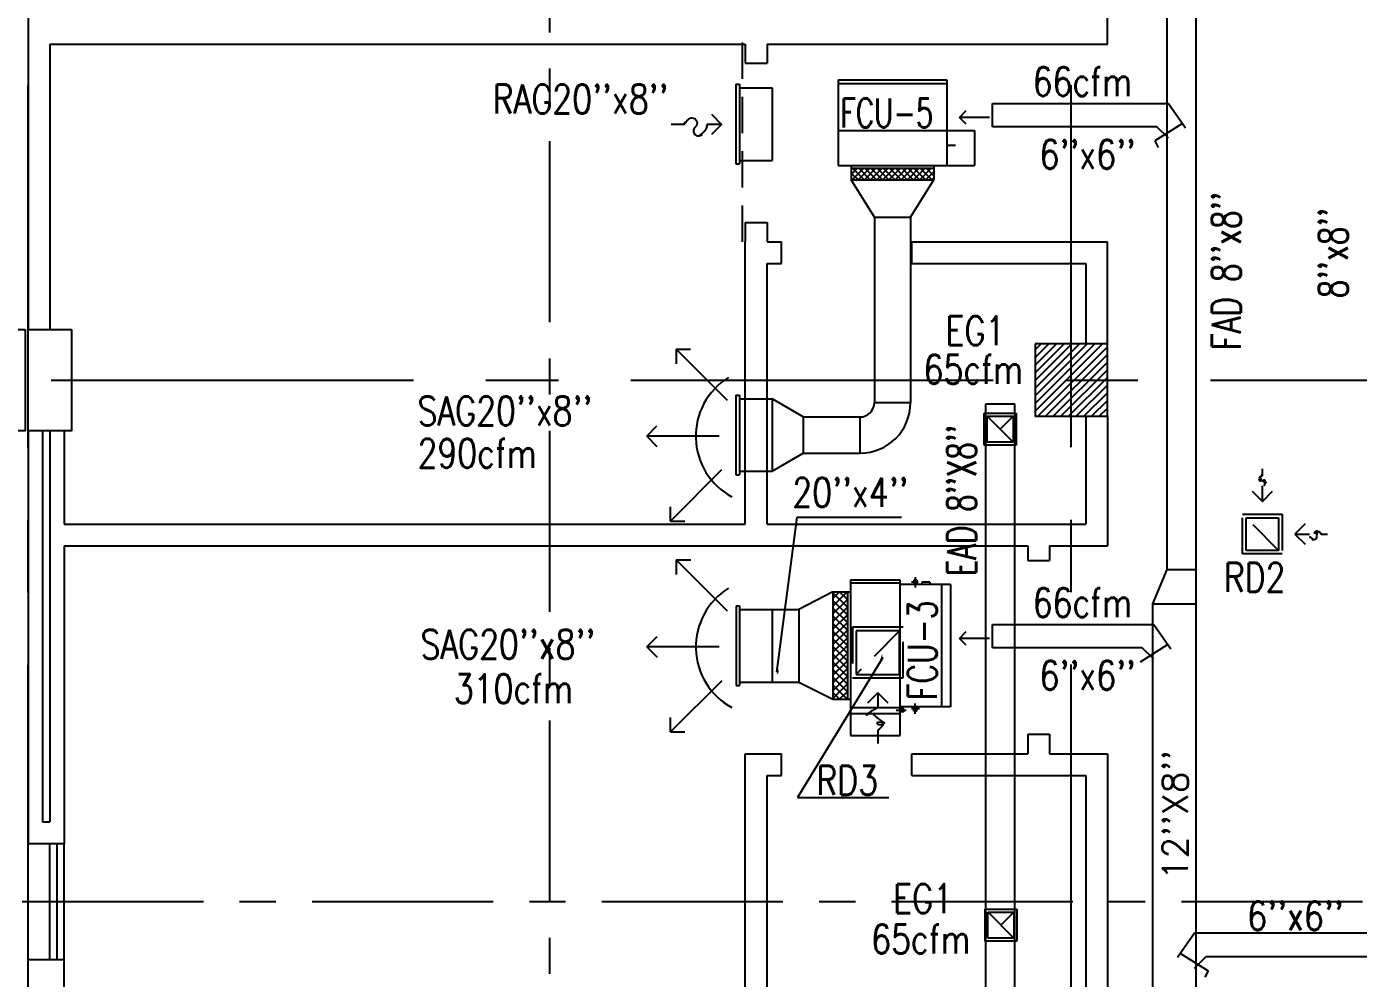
# Model space of a CAD drawing. Extents: x 417866200 to 417866302, y 43498034 to 43498122.
# Drawn here: x 417866252.41 to 417866261.61, y 43498057.91 to 43498064.48 of the extents above; entities that cross this region are included whole.
import ezdxf

# ---------------------------------------------------------------- set-up
doc = ezdxf.new("R2010")
doc.units = 0
doc.header["$MEASUREMENT"] = 0
for name, pattern in [('CENTER', [2, 1.25, -0.25, 0.25, -0.25]), ('CENTERX2', [4, 2.5, -0.5, 0.5, -0.5]), ('HIDDEN', [0.375, 0.25, -0.125])]:
    doc.linetypes.add(name, pattern=pattern)
doc.layers.get('0').update_dxf_attribs({"linetype": 'CONTINUOUS'})
for name, color, linetype in [('AXES', 11, 'CENTERX2'), ('AXES1', 11, 'CENTER'), ('COL', 7, 'CONTINUOUS'), ('DUCT', 6, 'CONTINUOUS'), ('EXDUCT', 10, 'CONTINUOUS'), ('FCU', 6, 'CONTINUOUS'), ('HAT', 11, 'CONTINUOUS'), ('INSUL', 9, 'CONTINUOUS'), ('M-EGU.', 2, 'CONTINUOUS'), ('M-TEXT', 2, 'CONTINUOUS'), ('PSUPPLY', 3, 'HIDDEN'), ('SCD', 2, 'CONTINUOUS'), ('WALL', 9, 'CONTINUOUS'), ('WIN', 9, 'CONTINUOUS')]:
    doc.layers.add(name, color=color, linetype=linetype)
doc.styles.add('ROMANS', font='ROMANS.shx', dxfattribs={"width": 0.6})

# ---------------------------------------------------------------- blocks, each defined once
blk = doc.blocks.new('C11')
at = {"layer": 'HAT'}
h = blk.add_hatch(dxfattribs=at)
h.set_pattern_fill('ANSI31', color=256, scale=300, style=0)
h.set_pattern_definition([(45, (-248556.182, -75061.005), (-26.5165043, 26.5165043), [])])
h.paths.add_polyline_path([(300, 700), (0, 700), (0, 350), (300, 350)])
h.paths.add_polyline_path([(300, 350), (0, 350), (0, 0), (300, 0)])
at = {"layer": 'COL'}
blk.add_lwpolyline([(300, 700), (300, 0), (0, 0), (0, 700)], close=True, dxfattribs=at)
blk = doc.blocks.new('C11D')
at = {"layer": 'COL', "linetype": 'ByBlock'}
for p in [(-320, 0), (0, 0)]:
    blk.add_blockref('C11', p, dxfattribs=at)
blk = doc.blocks.new('COL50')
at = {"layer": 'COL'}
blk.add_lwpolyline([(-250, 250), (-250, -250), (250, -250), (250, 250)], close=True, dxfattribs=at)
blk = doc.blocks.new('*X43')
at = {"color": 0}
for p, q in [((73379.2, 139882.6), (73846.3, 140349.7)), ((73379.2, 139935.6), (73793.3, 140349.7)), ((73379.2, 139988.7), (73740.3, 140349.7)), ((73379.2, 140041.7), (73687.2, 140349.7)), ((73379.2, 140094.7), (73634.2, 140349.7)), ((73379.2, 140147.8), (73581.2, 140349.7)), ((73379.2, 140200.8), (73528.1, 140349.7)), ((73379.2, 140253.8), (73475.1, 140349.7)), ((73379.2, 140306.9), (73422.1, 140349.7)), ((73399.4, 139849.7), (73879.2, 140329.6)), ((73452.4, 139849.7), (73879.2, 140276.5)), ((73505.4, 139849.7), (73879.2, 140223.5)), ((73558.5, 139849.7), (73879.2, 140170.5)), ((73611.5, 139849.7), (73879.2, 140117.4)), ((73664.5, 139849.7), (73879.2, 140064.4)), ((73717.6, 139849.7), (73879.2, 140011.4)), ((73770.6, 139849.7), (73879.2, 139958.4)), ((73823.6, 139849.7), (73879.2, 139905.3)), ((73876.7, 139849.7), (73879.2, 139852.3))]:
    blk.add_line(p, q, dxfattribs=at)
blk = doc.blocks.new('*X57')
at = {"color": 0}
for p, q in [((23912, -1650), (23966, -1596)), ((23912, -1597), (23913, -1596)), ((23919, -1696), (24019, -1596)), ((24023, -1696), (23923, -1596)), ((23972, -1696), (24072, -1596)), ((24076, -1696), (23976, -1596)), ((24025, -1696), (24125, -1596)), ((24129, -1696), (24029, -1596)), ((24078, -1696), (24178, -1596)), ((24182, -1696), (24082, -1596)), ((24131, -1696), (24231, -1596)), ((24235, -1696), (24135, -1596)), ((24184, -1696), (24284, -1596)), ((24288, -1696), (24188, -1596)), ((24237, -1696), (24337, -1596)), ((24341, -1696), (24241, -1596)), ((24290, -1696), (24390, -1596)), ((24394, -1696), (24294, -1596)), ((24343, -1696), (24443, -1596)), ((24447, -1696), (24347, -1596)), ((24396, -1696), (24496, -1596)), ((24500, -1696), (24400, -1596)), ((24449, -1696), (24549, -1596)), ((24553, -1696), (24453, -1596)), ((24502, -1696), (24602, -1596)), ((24606, -1696), (24506, -1596)), ((24624, -1660), (24559, -1596)), ((24624, -1607), (24612, -1596)), ((23970, -1696), (23912, -1638)), ((23917, -1696), (23912, -1691)), ((24555, -1696), (24624, -1628)), ((24608, -1696), (24624, -1681))]:
    blk.add_line(p, q, dxfattribs=at)
blk = doc.blocks.new('*X23')
at = {"color": 0}
for p, q in [((16890.5, -2466.6), (16943.5, -2413.6)), ((16890.5, -2519.6), (16990.5, -2419.6)), ((16990.5, -2565.5), (16890.5, -2465.5)), ((16890.5, -2572.6), (16990.5, -2472.6)), ((16990.5, -2512.5), (16891.6, -2413.6)), ((16990.5, -2459.4), (16944.6, -2413.6)), ((16990.5, -2618.5), (16890.5, -2518.5)), ((16890.5, -2625.7), (16990.5, -2525.7)), ((16990.5, -2671.6), (16890.5, -2571.6)), ((16890.5, -2678.7), (16990.5, -2578.7)), ((16990.5, -2724.6), (16890.5, -2624.6)), ((16890.5, -2731.7), (16990.5, -2631.7)), ((16990.5, -2777.6), (16890.5, -2677.6)), ((16890.5, -2784.8), (16990.5, -2684.8)), ((16990.5, -2830.7), (16890.5, -2730.7)), ((16890.5, -2837.8), (16990.5, -2737.8)), ((16990.5, -2883.7), (16890.5, -2783.7)), ((16890.5, -2890.8), (16990.5, -2790.8)), ((16990.5, -2936.7), (16890.5, -2836.7)), ((16890.5, -2943.9), (16990.5, -2843.9)), ((16990.5, -2989.8), (16890.5, -2889.8)), ((16890.5, -2996.9), (16990.5, -2896.9)), ((16990.5, -3042.8), (16890.5, -2942.8)), ((16890.5, -3049.9), (16990.5, -2949.9)), ((16990.5, -3095.8), (16890.5, -2995.8)), ((16890.5, -3103), (16990.5, -3003)), ((16990.5, -3148.9), (16890.5, -3048.9)), ((16943.5, -3154.9), (16890.5, -3101.9)), ((16891.5, -3154.9), (16990.5, -3056)), ((16944.6, -3154.9), (16990.5, -3109))]:
    blk.add_line(p, q, dxfattribs=at)
blk = doc.blocks.new('WHE06')
at = {"color": 3}
for p, q in [((689, 621.5), (346.1, 621.5)), ((346.1, 621.5), (346.1, 469.1)), ((689, 469.1), (689, 621.5)), ((242.1, 472.2), (242.1, 399.5)), ((60.3, -422.2), (60.3, 422.2)), ((212.3, 437.2), (269.1, 437.2)), ((232.1, 452.2), (232.1, 422.2)), ((232.1, 452.2), (252.1, 452.2)), ((252.1, 452.2), (252.1, 422.2)), ((305, 447.6), (373.3, 447.6)), ((321.1, 457.6), (321.1, 437.6)), ((321.1, 457.6), (346.1, 457.6)), ((321.1, 437.6), (346.1, 437.6)), ((346.1, 430.4), (689, 430.4)), ((811.2, 370.7), (689, 370.7)), ((711.2, -370.7), (711.2, 370.7)), ((811.2, -370.7), (811.2, 370.7)), ((141.6, -437.2), (141.6, -422.2)), ((141.6, -437.2), (196.6, -437.2)), ((196.6, -437.2), (196.6, -422.2)), ((221.4, -437.2), (269.1, -437.2)), ((232.1, -452.2), (232.1, -422.2)), ((232.1, -452.2), (252.1, -452.2)), ((242.1, -472.2), (242.1, -399.5)), ((252.1, -452.2), (252.1, -422.2)), ((346.1, -430.4), (689, -430.4)), ((811.2, -370.7), (689, -370.7))]:
    blk.add_line(p, q, dxfattribs=at)
at = {"color": 6}
for p, q in [((346.1, 469.1), (346.1, -450.8)), ((689, 469.1), (346.1, 469.1)), ((689, -450.8), (689, 469.1)), ((0, -422.2), (0, 422.2)), ((0, 422.2), (346.1, 422.2)), ((0, -422.2), (346.1, -422.2)), ((346.1, -450.8), (689, -450.8))]:
    blk.add_line(p, q, dxfattribs=at)
at = {"color": 11}
blk.add_blockref('*X23', (-16179.3, 2784.3), dxfattribs=at)

msp = doc.modelspace()

# ---------------------------------------------------------------- linework, layer by layer
at = {"layer": 'AXES'}
for p, q in [((417866259.624, 43498033.5727), (417866259.624, 43498111.2854)), ((417866252.424, 43498033.5706), (417866252.424, 43498110.9333)), ((417866200.584, 43498062.037), (417866268.624, 43498062.037))]:
    msp.add_line(p, q, dxfattribs=at)
at = {"layer": 'AXES1'}
for p, q in [((417866256.024, 43498040.437), (417866256.024, 43498099.257)), ((417866210.384, 43498058.437), (417866267.7882, 43498058.437))]:
    msp.add_line(p, q, dxfattribs=at)
at = {"layer": 'DUCT', "linetype": 'ByBlock'}
for p, q in [((417866260.2869, 43498060.7286), (417866260.2869, 43498064.6385)), ((417866260.4869, 43498054.5982), (417866260.4869, 43498064.6385)), ((417866260.1869, 43498060.4917), (417866260.2869, 43498060.7286)), ((417866260.2869, 43498060.7286), (417866260.4869, 43498060.7286)), ((417866260.1869, 43498060.4917), (417866260.4869, 43498060.4917)), ((417866260.1869, 43498054.5982), (417866260.1869, 43498060.4917))]:
    msp.add_line(p, q, dxfattribs=at)
at = {"layer": 'DUCT', "color": 2, "linetype": 'HIDDEN'}
msp.add_line((417866257.354, 43498062.992), (417866257.354, 43498064.447), dxfattribs=at)
at = {"layer": 'DUCT'}
for p, q in [((417866258.8521, 43498063.8501), (417866258.8992, 43498063.8973)), ((417866259.0809, 43498063.7861), (417866259.0809, 43498063.9461)), ((417866259.0809, 43498063.9461), (417866260.2944, 43498063.9461)), ((417866260.2944, 43498063.9461), (417866260.412, 43498063.7782)), ((417866258.8992, 43498063.803), (417866258.8521, 43498063.8501)), ((417866259.0595, 43498063.8501), (417866258.8521, 43498063.8501)), ((417866260.3914, 43498063.8076), (417866260.1999, 43498063.6875)), ((417866260.2144, 43498063.7861), (417866259.0809, 43498063.7861)), ((417866260.2944, 43498063.7061), (417866260.2144, 43498063.7861)), ((417866260.1999, 43498063.6875), (417866260.2229, 43498063.6423)), ((417866260.1999, 43498063.6875), (417866260.1999, 43498063.6875)), ((417866258.265, 43498063.1627), (417866258.1052, 43498063.4192)), ((417866258.515, 43498063.1627), (417866258.6748, 43498063.4192)), ((417866258.265, 43498063.1627), (417866258.515, 43498063.1627)), ((417866258.265, 43498063.1627), (417866258.265, 43498061.882)), ((417866258.515, 43498063.1627), (417866258.515, 43498061.882)), ((417866257.7741, 43498061.782), (417866257.5597, 43498061.907)), ((417866258.265, 43498061.882), (417866258.515, 43498061.882)), ((417866257.7741, 43498061.782), (417866257.7741, 43498061.532)), ((417866257.7741, 43498061.782), (417866258.165, 43498061.782)), ((417866258.165, 43498061.782), (417866258.165, 43498061.532)), ((417866257.5597, 43498061.407), (417866257.7741, 43498061.532)), ((417866257.7741, 43498061.532), (417866258.165, 43498061.532)), ((417866259.0809, 43498060.1891), (417866259.0809, 43498060.3491)), ((417866259.0809, 43498060.3491), (417866260.1941, 43498060.3491)), ((417866260.1941, 43498060.3491), (417866260.3117, 43498060.1811)), ((417866260.1141, 43498060.1891), (417866259.0809, 43498060.1891)), ((417866260.2911, 43498060.2106), (417866260.0996, 43498060.0904)), ((417866260.1941, 43498060.1091), (417866260.1141, 43498060.1891)), ((417866260.4752, 43498058.2176), (417866260.3576, 43498058.0497)), ((417866262.7964, 43498058.2176), (417866260.4752, 43498058.2176)), ((417866260.3782, 43498058.0791), (417866260.5696, 43498057.959)), ((417866260.4752, 43498057.9776), (417866260.5552, 43498058.0576)), ((417866260.5552, 43498058.0576), (417866262.7964, 43498058.0576)), ((417866260.5696, 43498057.959), (417866260.5466, 43498057.9138)), ((417866260.5696, 43498057.959), (417866260.5696, 43498057.959))]:
    msp.add_line(p, q, dxfattribs=at)
at = {"layer": 'DUCT', "linetype": 'Continuous'}
for p, q in [((417866257.9784, 43498060.5749), (417866257.7427, 43498060.4523)), ((417866257.5602, 43498060.4523), (417866257.7427, 43498060.4523)), ((417866257.7427, 43498060.4523), (417866257.7427, 43498059.9523)), ((417866257.5602, 43498059.9523), (417866257.7427, 43498059.9523)), ((417866257.7427, 43498059.9523), (417866257.9784, 43498059.8336))]:
    msp.add_line(p, q, dxfattribs=at)
at = {"layer": 'DUCT'}
for radius in [0.1, 0.35]:
    msp.add_arc((417866258.165, 43498061.882), radius, 270, 0, dxfattribs=at)
at = {"layer": 'EXDUCT', "linetype": 'ByBlock'}
for p, q in [((417866259.0341, 43498061.8722), (417866259.2341, 43498061.8722)), ((417866259.0341, 43498056.291), (417866259.0341, 43498061.8722)), ((417866259.2341, 43498056.291), (417866259.2341, 43498061.8722)), ((417866259.1331, 43498061.6978), (417866259.2231, 43498061.7878))]:
    msp.add_line(p, q, dxfattribs=at)
at = {"layer": 'FCU', "color": 6}
for p, q in [((417866258.014, 43498064.1088), (417866258.014, 43498063.5192)), ((417866258.014, 43498064.1088), (417866258.766, 43498064.1088)), ((417866258.766, 43498064.1088), (417866258.766, 43498063.5192)), ((417866258.014, 43498063.7592), (417866258.766, 43498063.7592)), ((417866258.014, 43498063.5192), (417866258.766, 43498063.5192))]:
    msp.add_line(p, q, dxfattribs=at)
at = {"layer": 'FCU', "color": 3}
for p, q in [((417866258.014, 43498064.0832), (417866258.766, 43498064.0832)), ((417866258.766, 43498063.7592), (417866258.9564, 43498063.7592)), ((417866258.9564, 43498063.7592), (417866258.9564, 43498063.5192)), ((417866258.766, 43498063.6592), (417866258.8246, 43498063.6592)), ((417866258.1052, 43498063.5192), (417866258.1052, 43498063.4192)), ((417866258.1052, 43498063.4992), (417866258.6748, 43498063.4992)), ((417866258.6748, 43498063.5192), (417866258.6748, 43498063.4192)), ((417866258.766, 43498063.5192), (417866258.9564, 43498063.5192)), ((417866258.1052, 43498063.4192), (417866258.6748, 43498063.4192))]:
    msp.add_line(p, q, dxfattribs=at)
at = {"layer": 'INSUL'}
for p, q in [((417866252.524, 43498061.687), (417866252.524, 43498058.987)), ((417866252.574, 43498061.687), (417866252.574, 43498058.987)), ((417866252.524, 43498058.987), (417866252.574, 43498058.987))]:
    msp.add_line(p, q, dxfattribs=at)
at = {"layer": 'M-EGU.', "linetype": 'HIDDEN'}
for p, q in [((417866259.0231, 43498061.5878), (417866259.0231, 43498061.8078)), ((417866259.0231, 43498061.8078), (417866259.2431, 43498061.8078)), ((417866259.2231, 43498061.6078), (417866259.0431, 43498061.7878)), ((417866259.2431, 43498061.8078), (417866259.2431, 43498061.5878)), ((417866259.2431, 43498061.5878), (417866259.0231, 43498061.5878)), ((417866260.8054, 43498060.8365), (417866260.8054, 43498061.1115)), ((417866260.8054, 43498061.1115), (417866261.0804, 43498061.1115)), ((417866261.0554, 43498060.8615), (417866260.8304, 43498061.0865)), ((417866261.0804, 43498061.1115), (417866261.0804, 43498060.8365)), ((417866261.0804, 43498060.8365), (417866260.8054, 43498060.8365)), ((417866258.4643, 43498060.3302), (417866258.1143, 43498060.3302)), ((417866258.1143, 43498060.3302), (417866258.1143, 43498059.9802)), ((417866258.4393, 43498060.3052), (417866258.1393, 43498060.0052)), ((417866258.4643, 43498059.9802), (417866258.4643, 43498060.3302)), ((417866258.1143, 43498059.9802), (417866258.4643, 43498059.9802)), ((417866259.0286, 43498058.1643), (417866259.0286, 43498058.3843)), ((417866259.0286, 43498058.3843), (417866259.2486, 43498058.3843)), ((417866259.2486, 43498058.3843), (417866259.2486, 43498058.1643)), ((417866259.2286, 43498058.1843), (417866259.0486, 43498058.3643)), ((417866259.1386, 43498058.2743), (417866259.2286, 43498058.3643)), ((417866259.2486, 43498058.1643), (417866259.0286, 43498058.1643))]:
    msp.add_line(p, q, dxfattribs=at)
at = {"layer": 'M-EGU.'}
for p, q in [((417866259.0431, 43498061.6078), (417866259.0431, 43498061.7878)), ((417866259.0431, 43498061.7878), (417866259.2231, 43498061.7878)), ((417866259.2231, 43498061.7878), (417866259.2231, 43498061.6078)), ((417866259.2231, 43498061.6078), (417866259.0431, 43498061.6078)), ((417866260.9429, 43498061.381), (417866260.9429, 43498061.424)), ((417866260.8721, 43498061.2697), (417866260.9429, 43498061.199)), ((417866260.9429, 43498061.199), (417866260.9429, 43498061.3058)), ((417866260.9429, 43498061.199), (417866261.0136, 43498061.2697)), ((417866260.8304, 43498060.8615), (417866260.8304, 43498061.0865)), ((417866260.8304, 43498061.0865), (417866261.0554, 43498061.0865)), ((417866261.0554, 43498061.0865), (417866261.0554, 43498060.8615)), ((417866261.2386, 43498061.0447), (417866261.1679, 43498060.974)), ((417866261.1679, 43498060.974), (417866261.2386, 43498060.9033)), ((417866261.1679, 43498060.974), (417866261.2689, 43498060.974)), ((417866261.3485, 43498060.974), (417866261.3929, 43498060.974)), ((417866261.0554, 43498060.8615), (417866260.8304, 43498060.8615)), ((417866256.8975, 43498060.7953), (417866256.9975, 43498060.7953)), ((417866256.8975, 43498060.7953), (417866256.8975, 43498060.6953)), ((417866257.2511, 43498060.4417), (417866256.8975, 43498060.7953)), ((417866257.3102, 43498060.4773), (417866257.3352, 43498060.4773)), ((417866257.3102, 43498060.4773), (417866257.3102, 43498059.9273)), ((417866257.3352, 43498060.4773), (417866257.3352, 43498059.9273)), ((417866257.3352, 43498060.4523), (417866257.5602, 43498060.4523)), ((417866257.5602, 43498060.4523), (417866257.5602, 43498059.9523)), ((417866258.4393, 43498060.3052), (417866258.1393, 43498060.3052)), ((417866258.1393, 43498060.3052), (417866258.1393, 43498060.0052)), ((417866258.4393, 43498060.0052), (417866258.4393, 43498060.3052)), ((417866256.6941, 43498060.1948), (417866256.7649, 43498060.2655)), ((417866258.8521, 43498060.2531), (417866258.8992, 43498060.3002)), ((417866258.8992, 43498060.2059), (417866258.8521, 43498060.2531)), ((417866259.0595, 43498060.2531), (417866258.8521, 43498060.2531)), ((417866256.6941, 43498060.1948), (417866256.7649, 43498060.1241)), ((417866257.1941, 43498060.1948), (417866256.6941, 43498060.1948)), ((417866257.2114, 43498059.9614), (417866256.8579, 43498059.6078)), ((417866257.3352, 43498059.9523), (417866257.5602, 43498059.9523)), ((417866258.1393, 43498060.0052), (417866258.4393, 43498060.0052)), ((417866257.3102, 43498059.9273), (417866257.3352, 43498059.9273)), ((417866258.2889, 43498059.8778), (417866258.2182, 43498059.8071)), ((417866258.3596, 43498059.8071), (417866258.2889, 43498059.8778)), ((417866258.2889, 43498059.8778), (417866258.2889, 43498059.7767)), ((417866256.8579, 43498059.6078), (417866256.8579, 43498059.7078)), ((417866256.8579, 43498059.6078), (417866256.9579, 43498059.6078)), ((417866258.2889, 43498059.6175), (417866258.2889, 43498059.5288)), ((417866259.0486, 43498058.1843), (417866259.0486, 43498058.3643)), ((417866259.0486, 43498058.3643), (417866259.2286, 43498058.3643)), ((417866259.2286, 43498058.3643), (417866259.2286, 43498058.1843)), ((417866259.2286, 43498058.1843), (417866259.0486, 43498058.1843))]:
    msp.add_line(p, q, dxfattribs=at)
for points in [[(417866260.9429, 43498061.381, 0.187862), (417866260.9244, 43498061.3696, 0.202645), (417866260.9195, 43498061.35, 0.616915), (417866260.9445, 43498061.3419, -0.668708), (417866260.9681, 43498061.3324, -0.194285), (417866260.961, 43498061.3144, -0.186051), (417866260.9429, 43498061.3058)], [(417866261.3485, 43498060.974, 0.1324), (417866261.3374, 43498060.9901, 0.15664), (417866261.322, 43498060.9964, 0.736612), (417866261.3094, 43498060.9649, -0.774232), (417866261.2955, 43498060.9345, -0.203349), (417866261.2744, 43498060.9483, -0.193808), (417866261.2689, 43498060.974)], [(417866258.2889, 43498059.6175, -0.1324), (417866258.3211, 43498059.6398, -0.15664), (417866258.3338, 43498059.6705, -0.736612), (417866258.2709, 43498059.6958, 0.774232), (417866258.21, 43498059.7236, 0.203349), (417866258.2375, 43498059.7658, 0.193808), (417866258.2889, 43498059.7767)]]:
    msp.add_lwpolyline(points, format="xyb", dxfattribs=at)
msp.add_arc((417866257.5098, 43498060.1948), 0.4769, 121.86507, 241.47029, dxfattribs=at)
at = {"layer": 'PSUPPLY', "color": 4, "linetype": 'Continuous'}
for p, q in [((417866257.5926, 43498060.0193), (417866257.7318, 43498061.0911)), ((417866257.7318, 43498061.0911), (417866258.4518, 43498061.0911)), ((417866258.3235, 43498060.1207), (417866257.7344, 43498059.1554)), ((417866257.7344, 43498059.1554), (417866258.3637, 43498059.1554))]:
    msp.add_line(p, q, dxfattribs=at)
at = {"layer": 'PSUPPLY', "linetype": 'Continuous', "const_width": 0.025}
for points in [[(417866258.3192, 43498060.1332, 1), (417866258.3192, 43498060.1082, 1)], [(417866257.6051, 43498060.0318, 1), (417866257.6051, 43498060.0068, 1)]]:
    msp.add_lwpolyline(points, format="xyb", close=True, dxfattribs=at)
at = {"layer": 'SCD'}
for p, q in [((417866257.3097, 43498064.0788), (417866257.3097, 43498063.5288)), ((417866257.3097, 43498064.0788), (417866257.3347, 43498064.0788)), ((417866257.3347, 43498064.0788), (417866257.3347, 43498063.5288)), ((417866257.3347, 43498064.0538), (417866257.5597, 43498064.0538)), ((417866257.5597, 43498064.0538), (417866257.5597, 43498063.5538)), ((417866256.9504, 43498063.8019), (417866256.8617, 43498063.8019)), ((417866257.2107, 43498063.8019), (417866257.1096, 43498063.8019)), ((417866257.14, 43498063.8726), (417866257.2107, 43498063.8019)), ((417866257.2107, 43498063.8019), (417866257.14, 43498063.7312)), ((417866257.3097, 43498063.5288), (417866257.3347, 43498063.5288)), ((417866257.3347, 43498063.5538), (417866257.5597, 43498063.5538)), ((417866256.897, 43498062.25), (417866256.997, 43498062.25)), ((417866256.897, 43498062.25), (417866256.897, 43498062.15)), ((417866257.2506, 43498061.8964), (417866256.897, 43498062.25)), ((417866257.3097, 43498061.932), (417866257.3347, 43498061.932)), ((417866257.3097, 43498061.932), (417866257.3097, 43498061.382)), ((417866257.3347, 43498061.932), (417866257.3347, 43498061.382)), ((417866257.3347, 43498061.907), (417866257.5597, 43498061.907)), ((417866257.5597, 43498061.907), (417866257.5597, 43498061.407)), ((417866256.6936, 43498061.6495), (417866256.7643, 43498061.7202)), ((417866256.6936, 43498061.6495), (417866256.7643, 43498061.5788)), ((417866257.1936, 43498061.6495), (417866256.6936, 43498061.6495)), ((417866257.2109, 43498061.4161), (417866256.8574, 43498061.0625)), ((417866257.3347, 43498061.407), (417866257.5597, 43498061.407)), ((417866257.3097, 43498061.382), (417866257.3347, 43498061.382)), ((417866256.8574, 43498061.0625), (417866256.8574, 43498061.1625)), ((417866256.8574, 43498061.0625), (417866256.9574, 43498061.0625))]:
    msp.add_line(p, q, dxfattribs=at)
msp.add_lwpolyline([(417866256.9504, 43498063.8019, -0.1324), (417866256.9726, 43498063.8341, -0.15664), (417866257.0034, 43498063.8468, -0.736612), (417866257.0287, 43498063.7838, 0.774232), (417866257.0565, 43498063.723, 0.203349), (417866257.0987, 43498063.7505, 0.193808), (417866257.1096, 43498063.8019)], format="xyb", dxfattribs=at)
msp.add_arc((417866257.5092, 43498061.6495), 0.4769, 121.86508, 241.47029, dxfattribs=at)
at = {"layer": 'WALL'}
for p, q in [((417866252.424, 43498067.737), (417866252.424, 43498062.387)), ((417866259.874, 43498064.357), (417866259.874, 43498065.077)), ((417866252.574, 43498064.357), (417866257.374, 43498064.357)), ((417866252.574, 43498064.357), (417866252.574, 43498062.387)), ((417866257.524, 43498064.357), (417866259.874, 43498064.357)), ((417866257.374, 43498064.2245), (417866257.524, 43498064.2245)), ((417866257.374, 43498063.1245), (417866257.524, 43498063.1245)), ((417866257.524, 43498062.992), (417866257.624, 43498062.992)), ((417866257.624, 43498062.842), (417866257.624, 43498062.992)), ((417866258.524, 43498062.842), (417866258.524, 43498062.992)), ((417866258.524, 43498062.992), (417866259.874, 43498062.992)), ((417866259.874, 43498062.287), (417866259.874, 43498062.992)), ((417866257.524, 43498062.842), (417866257.624, 43498062.842)), ((417866258.524, 43498062.842), (417866259.724, 43498062.842)), ((417866259.724, 43498062.842), (417866259.724, 43498062.287)), ((417866259.724, 43498061.787), (417866259.724, 43498061.042)), ((417866259.874, 43498061.787), (417866259.874, 43498060.892)), ((417866252.424, 43498061.687), (417866252.424, 43498058.837)), ((417866252.674, 43498061.687), (417866252.674, 43498061.042)), ((417866252.674, 43498061.042), (417866257.374, 43498061.042)), ((417866257.524, 43498061.042), (417866259.724, 43498061.042)), ((417866252.674, 43498060.892), (417866252.674, 43498058.837)), ((417866252.674, 43498060.892), (417866259.324, 43498060.892)), ((417866259.474, 43498060.892), (417866259.874, 43498060.892)), ((417866259.324, 43498060.7915), (417866259.474, 43498060.7915)), ((417866259.324, 43498059.5915), (417866259.474, 43498059.5915)), ((417866257.374, 43498059.457), (417866257.624, 43498059.457)), ((417866258.524, 43498059.457), (417866259.324, 43498059.457)), ((417866259.474, 43498059.457), (417866259.874, 43498059.457)), ((417866259.874, 43498059.457), (417866259.874, 43498057.357)), ((417866257.524, 43498059.307), (417866257.624, 43498059.307)), ((417866258.524, 43498059.307), (417866259.724, 43498059.307)), ((417866259.724, 43498059.307), (417866259.724, 43498057.507)), ((417866252.424, 43498058.837), (417866252.674, 43498058.837)), ((417866252.424, 43498058.037), (417866252.674, 43498058.037)), ((417866252.424, 43498056.437), (417866252.424, 43498058.037)), ((417866252.674, 43498057.507), (417866252.674, 43498058.037))]:
    msp.add_line(p, q, dxfattribs=at)
at = {"layer": 'WALL', "linetype": 'ByBlock'}
for p, q in [((417866257.374, 43498064.357), (417866257.374, 43498064.2245)), ((417866257.524, 43498064.357), (417866257.524, 43498064.2245)), ((417866257.374, 43498063.1245), (417866257.374, 43498062.992)), ((417866257.524, 43498063.1245), (417866257.524, 43498062.992)), ((417866257.374, 43498061.042), (417866257.374, 43498062.992)), ((417866257.524, 43498061.042), (417866257.524, 43498062.842)), ((417866259.324, 43498060.892), (417866259.324, 43498060.7915)), ((417866259.474, 43498060.892), (417866259.474, 43498060.7915)), ((417866259.324, 43498059.5915), (417866259.324, 43498059.457)), ((417866259.474, 43498059.5915), (417866259.474, 43498059.457)), ((417866257.374, 43498057.507), (417866257.374, 43498059.457)), ((417866257.624, 43498059.307), (417866257.624, 43498059.457)), ((417866258.524, 43498059.307), (417866258.524, 43498059.457)), ((417866257.524, 43498057.507), (417866257.524, 43498059.307))]:
    msp.add_line(p, q, dxfattribs=at)
at = {"layer": 'WIN'}
for p, q in [((417866252.424, 43498058.037), (417866252.424, 43498058.837)), ((417866252.574, 43498058.037), (417866252.574, 43498058.837)), ((417866252.624, 43498058.037), (417866252.624, 43498058.837)), ((417866252.674, 43498058.037), (417866252.674, 43498058.837))]:
    msp.add_line(p, q, dxfattribs=at)

# ---------------------------------------------------------------- block references
at = {"layer": 'COL', "xscale": 0.0009999871253967285, "yscale": 0.001000002026557922, "zscale": 0.001}
for name, p in [('C11D', (417866252.424, 43498061.687)), ('COL50', (417866259.624, 43498062.037))]:
    msp.add_blockref(name, p, dxfattribs=at)
at = {"layer": 'FCU', "color": 11, "xscale": 0.000800013542175293, "yscale": 0.0007999986410140991, "zscale": 0.0008}
msp.add_blockref('*X57', (417866238.9758, 43498064.776), dxfattribs=at)
at = {"layer": 'FCU', "linetype": 'ByBlock', "xscale": 0.0009999871253967285, "yscale": 0.001000002026557922, "zscale": 0.001, "rotation": 180}
msp.add_blockref('WHE06', (417866258.7896, 43498060.2043), dxfattribs=at)
at = {"layer": 'HAT', "xscale": 0.0009999871253967285, "yscale": 0.001000002026557922, "zscale": 0.001}
msp.add_blockref('*X43', (417866185.9947, 43497921.9372), dxfattribs=at)

# ---------------------------------------------------------------- texts
at = {"layer": 'M-TEXT', "style": 'ROMANS'}
for s, width, p in [('66cfm', 0.8, (417866259.3578, 43498063.9979)), ("RAG20''x8''", 0.8, (417866255.6308, 43498063.8773)), ('FCU-5', 0.7, (417866258.0295, 43498063.7815)), ("6''x6''", 0.8, (417866259.4053, 43498063.4951)), ('EG1', 0.8, (417866258.7568, 43498062.277)), ('65cfm', 0.8, (417866258.6053, 43498062.0114)), ("SAG20''x8''", 0.8, (417866255.112, 43498061.7243)), ('290cfm', 0.8, (417866255.112, 43498061.4322)), ("20''x4''", 0.8, (417866257.699, 43498061.1613)), ('RD2', 0.8, (417866260.6773, 43498060.5757)), ('66cfm', 0.8, (417866259.3578, 43498060.4009)), ("SAG20''x8''", 0.8, (417866255.1326, 43498060.1132)), ("6''x6''", 0.8, (417866259.4053, 43498059.8981)), ('310cfm', 0.8, (417866255.3624, 43498059.8066)), ('RD3', 0.8, (417866257.8651, 43498059.1741)), ('EG1', 0.8, (417866258.3957, 43498058.3574)), ("6''x6''", 0.8, (417866260.839, 43498058.2383)), ('65cfm', 0.8, (417866258.2436, 43498058.078))]:
    msp.add_text(s, height=0.2, dxfattribs=dict(at, width=width)).set_placement(p)
for s, width, p in [("FAD 8''x8''", 0.75, (417866260.7943, 43498062.244)), ("8''x8''", 0.75, (417866261.5324, 43498062.6017)), ("EAD 8''X8''", 0.7, (417866258.967, 43498060.6835)), ('FCU-3', 0.75, (417866258.696, 43498059.8267))]:
    msp.add_text(s, height=0.2, rotation=90, dxfattribs=dict(at, width=width)).set_placement(p)
msp.add_text("12''X8''", height=0.175, rotation=90, dxfattribs=at).set_placement((417866260.4292, 43498058.5848))

doc.saveas('drawing.dxf')
